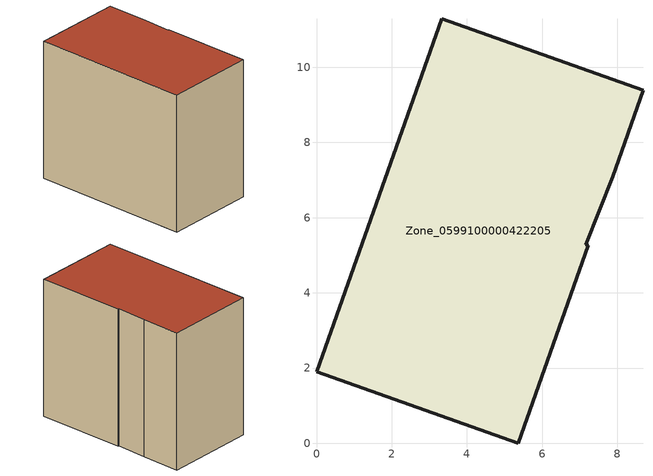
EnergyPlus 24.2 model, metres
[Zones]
Zone_0599100000422205
 floor ground (C_G): 0,1.9 3.33,11.29 8.69,9.39 7.88,7.09 7.16,5.28 7.23,5.26 5.37,0 z0.56
 wall outside (C_F): 3.33,11.29 0,1.9 5.37,0 7.23,5.26 7.16,5.28 7.88,7.09 8.69,9.39 3.33,11.29 z0.56:9.26
 roof outside (C_R): 5.37,0 7.23,5.26 7.16,5.28 7.88,7.09 8.69,9.39 3.33,11.29 0,1.9 z9.26
[BUILDING]
Pand.0599100000422205: North Axis=0; Terrain=City; Loads Convergence Tolerance Value=0.04; Temperature Convergence Tolerance Value=0.4; Solar Distribution=FullExterior; Maximum Number of Warmup Days=25; Minimum Number of Warmup Days=1
[Site:Location]
Rotterdam.The.Hague.AP_ZH_NLD Design_Conditions: Latitude=51.96; Longitude=4.45; Time Zone=1; Elevation=-4.5
[SITE:GROUNDTEMPERATURE:BUILDINGSURFACE]
18, 18, 18, 18, 18, 18, 18, 18, 18, 18, 18, 18
[MATERIAL] Thermal Absorptance=0.9; Solar Absorptance=0.7; Visible Absorptance=0.7
Name | Roughness | Thickness | Conductivity | Density | Specific Heat
G.TC.2006-2014 | MediumSmooth | 0.15 | 0.06 | 540 | 1210
F.TC.2006-2014 | Rough | 0.3 | 0.12 | 1920 | 840
R.TC.2006-2014 | MediumRough | 0.2 | 0.08 | 1500 | 1000
[CONSTRUCTION]
C_G: G.TC.2006-2014
C_F: F.TC.2006-2014
C_R: R.TC.2006-2014
[ZONE]
Zone_0599100000422205: Type=1; Multiplier=1; Ceiling Height=Autocalculate; Volume=Autocalculate; Floor Area=autocalculate; Part of Total Floor Area=Yes
[ZONEINFILTRATION:DESIGNFLOWRATE]
Infil_Zone_0599100000422205: Zone or ZoneList or Space or SpaceList=Zone_0599100000422205; Schedule=AlwaysOn; Design Flow Rate Calculation Method=Flow/Area; Flow Rate per Floor Area=0.0015; Constant Term Coefficient=1; Temperature Term Coefficient=0; Velocity Term Coefficient=0; Velocity Squared Term Coefficient=0
[HVACTEMPLATE:ZONE:IDEALLOADSAIRSYSTEM]
Zone_0599100000422205: Maximum Heating Supply Air Temperature=50; Minimum Cooling Supply Air Temperature=13; Maximum Heating Supply Air Humidity Ratio=0.0156; Minimum Cooling Supply Air Humidity Ratio=0.0077; Heating Limit=NoLimit; Cooling Limit=NoLimit; Dehumidification Control Type=ConstantSensibleHeatRatio; Cooling Sensible Heat Ratio=0.7; Dehumidification Setpoint=60; Humidification Control Type=None; Humidification Setpoint=30; Outdoor Air Method=None; Outdoor Air Flow Rate per Person=0.00944; Outdoor Air Flow Rate per Zone Floor Area=0; Outdoor Air Flow Rate per Zone=0; Demand Controlled Ventilation Type=None; Outdoor Air Economizer Type=NoEconomizer; Heat Recovery Type=None; Sensible Heat Recovery Effectiveness=0.7; Latent Heat Recovery Effectiveness=0.65
[ZONECONTROL:THERMOSTAT]
ThermostatControl_Zone_0599100000422205: Zone or ZoneList=Zone_0599100000422205; Control Type Schedule=DualSetpointControlType; Control 1=Thermostat_Zone_0599100000422205; Temperature Difference Between Cutout And Setpoint=0
[THERMOSTATSETPOINT:DUALSETPOINT]
Thermostat_Zone_0599100000422205: Heating Setpoint Temperature Schedule=HeatingSetpoint_Zone_0599100000422205; Cooling Setpoint Temperature Schedule=CoolingSetpoint_Zone_0599100000422205
[SCHEDULE:COMPACT]
HeatingSetpoint_Zone_0599100000422205: Through: 12/31, For: AllDays, Until: 24:00, 21
CoolingSetpoint_Zone_0599100000422205: Through: 12/31, For: AllDays, Until: 24:00, 24
DualSetpointControlType: Through: 12/31, For: AllDays, Until: 24:00, 4
AlwaysOn: Through: 12/31, For: AllDays, Until: 24:00, 1
